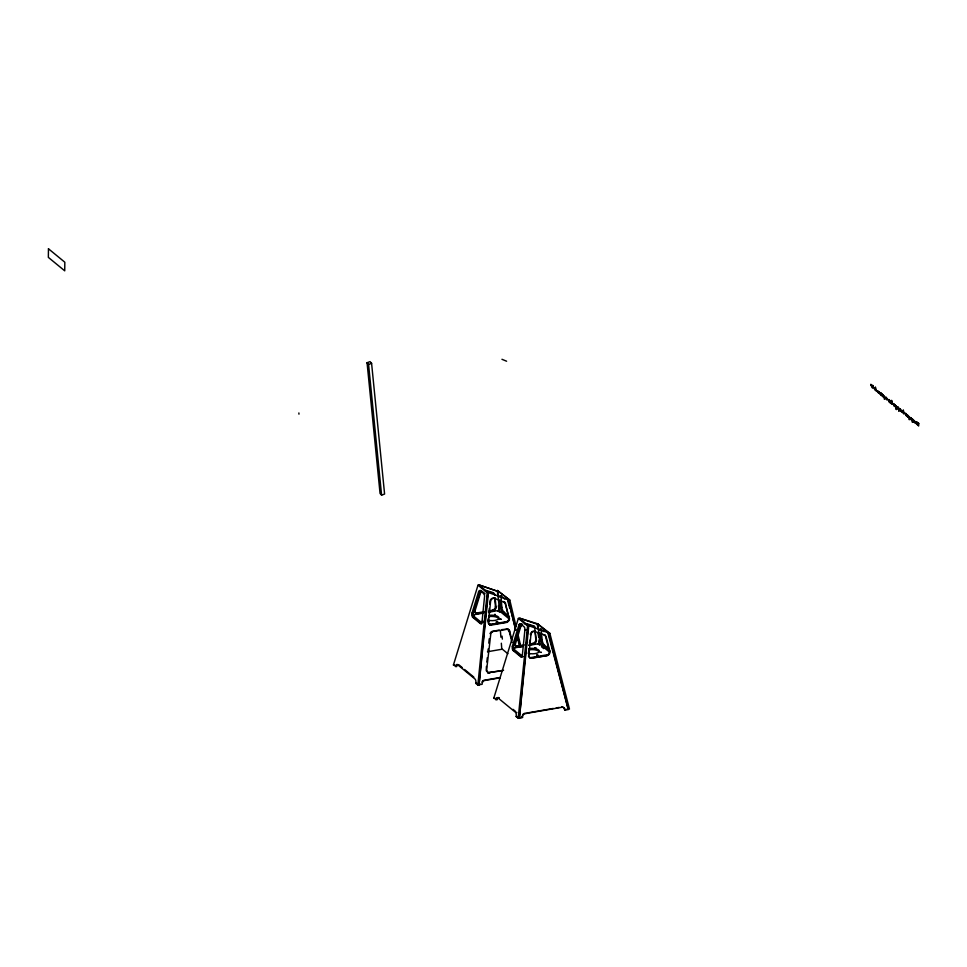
<?xml version="1.0" encoding="UTF-8"?>
<svg xmlns="http://www.w3.org/2000/svg" width="967" height="967" viewBox="0 0 967 967"><rect width="100%" height="100%" fill="white"/><g stroke="black" fill="none" stroke-linecap="round" stroke-linejoin="round"><path stroke-width="1.45" d="M498.827 611.676L498.839 610.431L488.54 612.22M539.187 644.856L539.199 643.611L528.901 645.388M520.597 656.666A3.445 1.608 -88.5 0 0 522.41 654.49L524.936 629.541A3.445 1.608 -88.5 0 0 524.307 626.991L520.343 623.727A3.445 1.608 -88.5 0 0 519.025 624.682L512.365 646.234A3.445 1.608 -88.5 0 0 512.933 650.38L520.597 656.666L521.793 656.702A3.445 1.608 -88.5 0 0 522.7 656.472M907.276 415.677L906.417 414.142L906.345 415.967L907.119 416.499L907.723 415.121L908.255 417.345L907.614 415.327L908.146 417.091L907.469 415.979M913.742 420.996L912.933 419.448L912.775 421.201L913.585 421.817L914.19 420.44L914.661 422.7L914.081 420.645L914.613 422.398L913.936 421.298M488.238 672.657L486.256 670.723L486.413 666.396M493.774 598.102A3.384 3.01 -68.1 0 1 494.222 598.222L505.294 602.719L509.452 619.932L507.216 622.325L491.357 625.081L488.275 623.268L488.25 618.542M487.247 671.787L486.691 669.527L490.922 632.877L493.049 631.475L507.699 629.203L509.573 630.955L511.906 639.852M490.076 624.779L488.504 622.132L490.583 601.522A3.384 3.01 -68.1 0 1 494.79 598.452L494.222 598.222M908.678 416.523L909.331 418.844A22.314 8.933 80.2 0 1 909.294 419.775L909.5 416.704L908.533 416.233M881.251 393.158C879.45 391.865 881.566 398.706 881.275 393.158M489.918 624.718L506.2 622.216L508.473 620.609L508.92 617.78L505.233 603.565L503.444 601.534L504.629 602.078M480.236 623.485A3.445 1.608 -88.5 0 0 482.062 621.31L484.576 596.361A3.445 1.608 -88.5 0 0 483.947 593.811L479.983 590.547A3.445 1.608 -88.5 0 0 478.665 591.502L472.005 613.054A3.445 1.608 -88.5 0 0 472.585 617.2L480.236 623.485L481.433 623.522A3.445 1.608 -88.5 0 0 481.989 623.522M478 585.192L479.197 585.228L488.42 592.807L479.028 685.059L477.831 685.023L487.223 592.771L478 585.192L453.438 664.97L456.666 666.674A3.384 1.583 -88.5 0 1 457.935 664.534M518.36 618.372L519.557 618.409L528.768 625.987L519.388 718.227L518.191 718.203L527.571 625.951L518.36 618.372L493.799 698.15L497.026 699.854A3.384 1.583 -88.5 0 1 498.501 697.666M487.114 599.782L487.416 596.808M500.265 677.794L485.579 680.345A3.445 3.058 -68.1 0 0 482.134 684.273L479.016 684.805L487.864 592.348L507.965 599.588L515.846 630.001M488.831 612.788L489.278 608.473M489.713 604.157L490.003 601.293A3.384 3.01 -68.1 0 1 490.474 599.806M486.86 662.032L487.308 657.681M487.9 651.867L488.19 648.966M488.782 643.152L489.229 638.8M565.151 710.044A3.445 3.058 -68.2 0 0 561.223 707.397L525.975 713.501A3.445 3.058 -68.2 0 0 522.518 717.429L519.412 717.973L528.224 625.492L549.836 633.288L569.466 709.065L564.583 709.814A3.445 3.058 -68.2 0 0 561.549 706.974M528.466 653.124L528.913 648.809M529.493 643.067L529.783 640.19M534.582 631.366L544.385 634.908A3.384 3.01 -68.2 0 1 546.174 636.939L549.86 651.166A3.384 3.01 -68.2 0 1 547.153 655.59L532.188 658.189A3.384 3.01 -68.2 0 1 528.901 654.792L530.943 634.666A3.384 3.01 -68.2 0 1 535.162 631.596L534.582 631.366A3.384 3.01 -68.2 0 0 532.285 631.548M898.162 407.699L899.129 408.183L898.923 411.313A22.314 8.933 80.2 0 0 898.959 410.31L898.307 408.098M911.639 418.784L912.606 419.255L912.401 422.313A22.314 8.933 80.2 0 0 912.425 421.382L910.709 417.671L911.361 419.376L910.527 418.771L910.709 419.376L911.337 419.956L912.038 418.965L912.449 420.718L911.772 419.17M472.585 617.2L473.782 617.236A3.445 1.608 -88.5 0 1 473.201 613.078L479.862 591.526A3.445 1.608 -88.5 0 1 481.179 590.583L480.103 590.595M477.384 600.7L479.439 594.016M484.491 612.449L477.686 613.634A3.384 2.502 -38.7 0 1 475.063 610.781L480.418 593.375A3.384 2.502 -38.7 0 1 481.868 591.381M512.933 650.38L514.13 650.404A3.445 1.608 -88.5 0 1 513.562 646.258L520.222 624.706A3.445 1.608 -88.5 0 1 521.539 623.763L520.451 623.775M516.91 636.564L518.155 632.551M518.977 629.868L520.21 625.854L520.778 626.556L515.423 643.962A3.384 2.502 -38.7 0 0 518.046 646.814L523.485 645.871M490.716 633.204L489.967 633.312L490.402 633.905M890.305 400.604C888.48 399.395 890.607 406.442 890.329 400.604M496.252 623.268L497.751 623.256M367.061 362.734L370.059 361.61L371.594 363.35L384.588 494.04L381.59 495.164L380.055 493.436L367.061 362.734L368.584 364.462L381.59 495.164M368.584 364.462L371.594 363.35M539.973 630.363L541.169 629.916A3.384 1.076 69.6 0 1 541.169 629.106M550.163 651.262L543.067 645.424A3.384 1.076 69.6 0 1 540.988 640.734L542.185 640.287L541.169 629.916M543.067 645.424L544.264 644.977L549.329 649.147M499.202 630.085L491.792 631.463L492.36 631.693M504.859 599.189L500.882 595.926A3.384 1.112 70.7 0 0 499.83 596.869L501.051 596.748A3.384 1.112 70.7 0 1 501.365 595.334M508.715 617.345L502.635 612.353A3.384 1.112 70.7 0 1 500.628 607.627L501.837 607.203L501.051 596.748M502.635 612.353L503.831 611.93L508.908 616.088M475.063 610.781L474.495 610.08A3.384 2.502 -38.7 0 0 477.118 612.921L483.923 611.748M489.362 610.806L492.082 610.334A3.384 2.502 -38.7 0 0 495.455 606.454L494.657 598.331M488.565 611.748L492.65 611.047A3.384 2.502 -38.7 0 0 496.023 607.155L495.092 597.691M482.654 613.235L472.343 615.024L481.506 622.555M489.362 624.609L508.497 621.298M501.885 629.626L506.515 629.154M514.855 644.856A3.384 2.502 -38.7 0 0 517.478 646.101L524.283 644.929M529.723 643.986L532.442 643.514A3.384 2.502 -38.7 0 0 535.815 639.622L535.017 631.511M487.465 651.746L502.32 649.171L507.893 653.765M528.925 644.929L533.01 644.215A3.384 2.502 -38.7 0 0 536.383 640.335L534.606 627.45A3.384 2.502 -38.7 0 0 533.917 626.108M523.002 646.415L512.703 648.192L523.014 656.678M529.723 657.79L548.857 654.478M529.505 657.463A3.384 3.01 -68.2 0 0 531.608 657.959L547.153 655.59M487.852 672.778L503.577 670.24M488.081 672.597L502.731 670.711M499.697 677.565L485.011 680.115L485.579 680.345M480.514 684.213L478.447 684.576L479.016 684.805M496.675 698.488L498.742 698.138A3.445 2.55 -38.7 0 1 498.827 697.703A3.384 1.583 -88.5 0 1 499.105 697.884L497.908 697.848A3.384 1.583 -88.5 0 0 495.829 699.818M526.87 713.017L553.305 708.436M556.243 707.929L559.18 707.421M522.518 717.429L518.844 717.744L519.412 717.973M564.583 709.814L568.27 709.512L548.374 632.72L537.41 623.715L519.63 618.191L537.978 624.477L539.9 643.901M478.58 591.695L479.777 591.719M487.223 592.771L488.42 592.807M483.851 593.678L485.047 593.714L482.231 591.405M472.005 613.054L473.201 613.078M482.062 621.31L483.258 621.346M518.941 624.875L520.137 624.9M527.571 625.951L528.768 625.987M524.924 629.795L526.121 629.831M512.365 646.234L513.562 646.258M453.438 664.97L454.635 665.006M455.481 666.638A3.384 1.583 -88.5 0 1 457.548 664.68L474.966 678.991A3.384 1.583 -88.5 0 1 475.8 683.355L476.997 683.379M493.799 698.15L494.995 698.186M497.908 697.848L515.326 712.171A3.384 1.583 -88.5 0 1 516.16 716.535L517.357 716.559M507.228 629.118L509.017 630.025L507.312 629.034M501.946 359.289L506.611 361.223M497.618 591.296L479.269 585.011L497.618 591.296L499.685 612.22M485.857 590.366L492.856 592.566A3.384 2.502 -38.7 0 1 494.258 594.27L494.826 594.983A3.384 2.502 -38.7 0 0 493.424 593.267L492.856 592.566M485.023 590.632L493.424 593.267M527.619 623.981L533.216 625.746M497.848 596.506L497.401 590.486L509.802 600.084L516.088 626.507M547.757 632.503L568.27 709.512M544.929 635.101L543.805 634.678A3.384 3.01 -68.2 0 1 545.593 636.709L549.292 650.936A3.384 3.01 -68.2 0 1 546.585 655.36M530.943 634.666L530.375 634.437A3.384 3.01 -68.2 0 1 530.847 632.962M525.975 713.501L525.407 713.271A3.445 3.058 -68.2 0 0 523.63 713.779M507.965 599.588L507.385 599.359L509.645 608.05M504.242 601.982L505.149 602.538M504.847 602.683L505.548 603.118M509.005 618.251L509.645 618.614M506.648 622.095L507.361 622.337M507.288 629.021L508.062 629.324M506.926 628.937L508.775 629.783M508.449 629.795L509.234 630.315M508.666 630.085L509.428 630.617M508.847 630.387L509.573 630.955M509.005 630.726L509.694 631.306M488.794 624.017L489.701 624.537M490.342 624.815L491.357 625.081M491.719 632.055L490.861 632.067L491.429 632.297M489.967 672.923L488.504 672.706L489.52 672.959M497.401 590.486L509.802 600.084M489.507 624.549L490.487 624.948M549.836 633.288L537.41 623.715L537.7 626.761L537.41 623.715L537.978 624.477M543.938 631.584L540.952 629.13A3.384 1.076 69.6 0 0 539.949 630.061M498.839 610.431L509.15 618.904M539.199 643.611L549.51 652.084M541.472 646.742L543.768 648.627M473.479 617.212L481.493 623.8M512.679 649.449L521.854 656.98M458.745 664.704L462.226 667.568M464.559 669.478L473.842 677.118M513.042 709.343L515.363 711.253M475.8 683.355L477.831 685.023M516.16 716.535L518.191 718.203M533.772 625.963L534.28 626.604M534.618 627.003L535.126 627.668M535.815 639.622L536.383 640.335M535.923 640.214L536.431 640.855M494.258 593.835L494.778 594.487M533.083 643.478L533.591 644.119M532.442 643.514L533.01 644.215M495.455 606.454L496.023 607.155M495.563 607.034L496.083 607.675M479.85 592.674L480.418 593.375M492.735 610.298L493.243 610.939M492.082 610.334L492.65 611.047M517.478 646.101L518.046 646.814M514.855 643.26L515.423 643.962M516.946 646.27L517.454 646.911M514.734 643.877L515.254 644.518M477.118 612.921L477.686 613.634M476.586 613.102L477.094 613.731M474.386 610.697L474.894 611.337M498.174 697.425L498.742 698.138M894.112 406.031L893.762 403.614A2.188 0.882 80.2 0 1 894.306 404.448L894.185 405.898M889.096 401.909L888.746 399.48A2.188 0.882 80.2 0 1 889.289 400.326L889.169 401.776M872.887 385.99L872.427 385.192A1.656 0.665 80.2 0 1 872.85 385.664L873.177 386.607A2.007 0.81 80.2 0 1 873.298 387.694C870.01 386.631 874.12 389.338 873.08 386.727M517.357 635.79L519.98 645.932M509.113 631.076L512.075 642.475M517.828 633.844L520.971 647.056M508.352 599.492L515.641 630.133M517.031 635.972L519.46 646.186M298.876 412.957L298.96 414.166M538.293 632.732L538.74 637.217L538.293 632.672M539.042 640.202L539.477 644.687M502.054 636.117L502.357 639.102M498.972 610.02L498.537 605.535L498.863 610.068M540.263 633.325L540.988 640.734M539.175 641.641L539.465 644.626M500.072 600.156L500.628 607.627M500.447 631.161L500.894 637.193M501.341 643.212L501.8 649.244M872.996 385.99A1.656 0.665 80.2 0 1 873.189 386.703M503.831 611.93A3.384 1.112 70.7 0 1 501.837 607.203M544.264 644.977A3.384 1.076 69.6 0 1 542.185 640.287M529.191 649.824A7.095 2.744 0.7 0 1 539.223 651.903M529.203 648.579A7.095 2.744 0.7 0 1 539.332 651.371A7.095 2.744 0.7 0 1 528.224 653.293M531.475 632.14A3.384 3.01 -68.2 0 1 531.862 631.814M529.167 657.173A3.384 3.01 -68.2 0 1 528.466 655.989M521.95 717.2A3.445 3.058 -68.2 0 1 522.011 716.209M522.591 714.818A3.445 3.058 -68.2 0 1 523.244 714.069M516.523 712.208A3.384 1.583 -88.5 0 1 516.874 712.619M535.174 628.163A3.384 2.502 -38.7 0 0 533.784 626.447L525.383 623.812A3.384 2.502 -38.7 0 0 524.513 623.691M520.778 626.556A3.384 2.502 -38.7 0 1 522.651 624.259M520.621 624.972A3.384 2.502 -38.7 0 1 521.261 624.186M481.941 682.098A3.445 3.058 -68.1 0 1 482.497 681.264M482.847 680.913A3.445 3.058 -68.1 0 1 484.104 680.224M490.765 599.383A3.384 3.01 -68.1 0 1 491.103 598.996M491.913 598.404A3.384 3.01 -68.1 0 1 492.832 598.102M488.831 616.644A7.095 2.744 0.7 0 1 498.96 619.448M488.843 615.399A7.095 2.744 0.7 0 1 498.972 618.191A7.095 2.744 0.7 0 1 487.864 620.125M483.065 622.047A3.445 1.608 -88.5 0 1 482.956 622.361M480.019 592.227A3.384 2.502 -38.7 0 1 480.563 591.393M882.4 394.5L882.363 396.204L881.674 393.907L881.517 395.576L881.662 393.593L882.4 394.5M886.473 397.836C886.123 402.405 884.938 394.572 886.473 397.836M875.389 388.601L876.078 391.043L876.235 389.979A1.62 0.653 80.2 0 0 875.703 388.964L875.377 386.981L875.389 388.601M891.647 401.97L892.336 404.411L892.493 403.336A1.62 0.653 80.2 0 0 891.961 402.332L891.634 400.338L891.647 401.97M903.311 411.555L904.012 413.997L904.169 412.933A1.62 0.653 80.2 0 0 903.625 411.918L903.299 409.935L903.311 411.555M871.63 386.401C873.298 388.625 869.224 381.01 871.63 386.401M895.623 407.131L896.336 409.597L895.793 406.599L896.53 407.844L896.554 407.18A2.599 1.04 80.2 0 0 896.252 406.055L895.732 405.572L895.623 407.131M48.459 248.773L48.35 257.379L64.729 270.833L64.825 262.226L48.459 248.773M884.394 397.945L884.382 398.331A22.314 8.933 80.2 0 1 884.358 399.262C886.473 397.969 882.109 393.243 884.394 397.945M884.418 396.881C884.043 399.02 883.403 393.932 884.418 396.881M891.804 402.635L892.372 404.109L891.804 402.635M898.005 407.047L897.944 409.017L898.005 407.047M903.48 412.232L904.048 413.707L903.492 412.172M905.958 414.77C906.998 417.007 905.136 411.422 905.547 413.61A1.704 0.677 80.2 0 1 905.837 414.118L905.958 414.77M916.196 423.268L915 422.446L915.531 423.183A1.668 0.665 80.2 0 0 915.846 423.486L915.302 421.407L916.196 423.268M918.481 423.534L918.287 425.42A3.614 1.45 80.2 0 1 917.792 424.416L917.683 422.99L918.481 423.534M918.65 423.28L918.614 425.988L917.888 424.948A3.384 1.354 80.2 0 1 917.55 424.066L917.598 422.676L918.65 423.28M877.25 391.2C878.314 395.044 878.133 389.012 877.25 391.2M886.618 398.887C887.646 402.804 887.513 396.748 886.618 398.887M901.123 410.818C902.187 414.819 901.957 408.642 901.123 410.818M878.314 391.901C878.737 395.829 880.03 390.342 878.314 391.901M882.557 395.382C883.379 400.181 883.705 392.638 882.557 395.382M890.571 401.982C891.489 406.889 891.598 399.045 890.571 401.982M875.244 389.604C874.108 391.309 874.482 385.966 875.244 389.604M880.357 393.799C879.257 395.515 879.535 390.172 880.357 393.799M895.551 406.297C894.451 408.05 894.717 402.61 895.551 406.297M897.739 408.086C896.614 409.815 896.953 404.436 897.739 408.086M903.178 412.558C902.066 414.275 902.356 408.932 903.178 412.558M917.32 424.187C916.196 425.903 916.535 420.548 917.32 424.187M871.642 385.906L870.916 384.479A1.692 0.677 80.2 0 1 871.243 384.685L871.642 385.906M878.459 391.514L878.459 391.828A1.644 0.653 80.2 0 0 878.701 392.747L879.088 392.747A1.644 0.665 80.2 0 0 878.906 392.046L878.519 391.442M882.702 395.007L882.702 395.322A1.644 0.653 80.2 0 0 882.944 396.228L883.33 396.24A1.644 0.665 80.2 0 0 883.149 395.527L882.762 394.923M890.716 401.595L890.728 401.909A1.644 0.653 80.2 0 0 890.97 402.828L891.356 402.828A1.644 0.665 80.2 0 0 891.163 402.127L890.74 401.535M916.716 421.793L916.873 422.434L916.716 421.793M874.434 388.142L875.014 388.855L874.434 388.142M879.547 392.348L880.127 393.061L879.547 392.348M894.741 404.835L895.321 405.548L894.777 404.786M895.841 405.862L896.433 407.494L895.913 405.814M896.929 406.636L897.509 407.349L896.965 406.587M902.368 411.108L902.948 411.821L902.404 411.06M910.709 417.962L911.289 418.675L910.709 417.962M916.511 422.724L917.091 423.449L916.547 422.688M900.204 408.884C900.047 412.728 901.8 410.213 900.277 408.872M473.407 615.181L474.193 615.254L473.455 615.145M488.408 621.189L489.193 621.261L488.408 621.189M494.62 614.504L495.406 614.577L494.741 614.444M497.945 610.926L498.742 610.999L498.065 610.866M496.264 622.011L497.848 622.168L496.264 622.011M500.253 619.134L501.039 619.206L500.253 619.134M513.755 648.349L514.541 648.422L513.755 648.349M528.768 654.369L529.553 654.441L528.816 654.333M534.981 647.685L535.766 647.757L534.981 647.685M538.305 644.107L539.09 644.179L538.353 644.07M536.625 655.191L538.196 655.336L536.721 655.118M540.613 652.314L541.399 652.387L540.662 652.278M488.649 672.827L487.67 672.428L488.649 672.827"/></g></svg>
